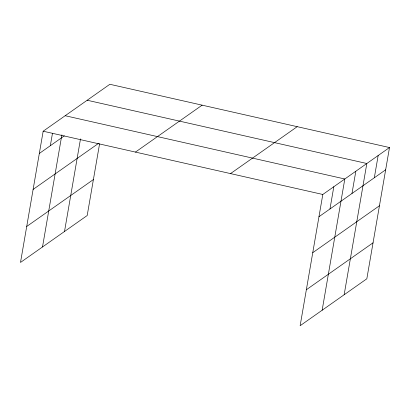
<?xml version="1.0" encoding="UTF-8"?>
<svg xmlns="http://www.w3.org/2000/svg" width="410" height="410" viewBox="0 0 410 410"><rect width="100%" height="100%" fill="white"/><g stroke="black" fill="none" stroke-linecap="round" stroke-linejoin="round"><path stroke-width="0.61" d="M389.5 147.549L322.808 194.473L300.14 325.714L366.832 278.79L389.5 147.549L109.859 84.286L43.168 131.21L20.5 262.451L87.192 215.527L99.589 143.751M50.333 145.709L52.465 133.352M42.507 246.963L61.869 134.875M64.513 231.481L80.509 138.887M329.973 208.972L333.812 186.734M322.147 310.232L344.815 178.991L65.175 115.722M351.98 193.484L355.824 171.247M344.154 294.744L366.827 163.503L87.186 100.24M374.32 177.766L378.163 155.528M39.329 153.448L64.334 135.853M33.113 189.42L98.774 143.218M26.711 226.479L93.403 179.554M135.449 152.089L202.14 105.16M230.528 173.599L297.219 126.675M318.97 216.716L385.656 169.791M312.753 252.683L379.445 205.758M306.352 289.747L373.044 242.817M43.168 131.21L322.808 194.473"/></g></svg>
